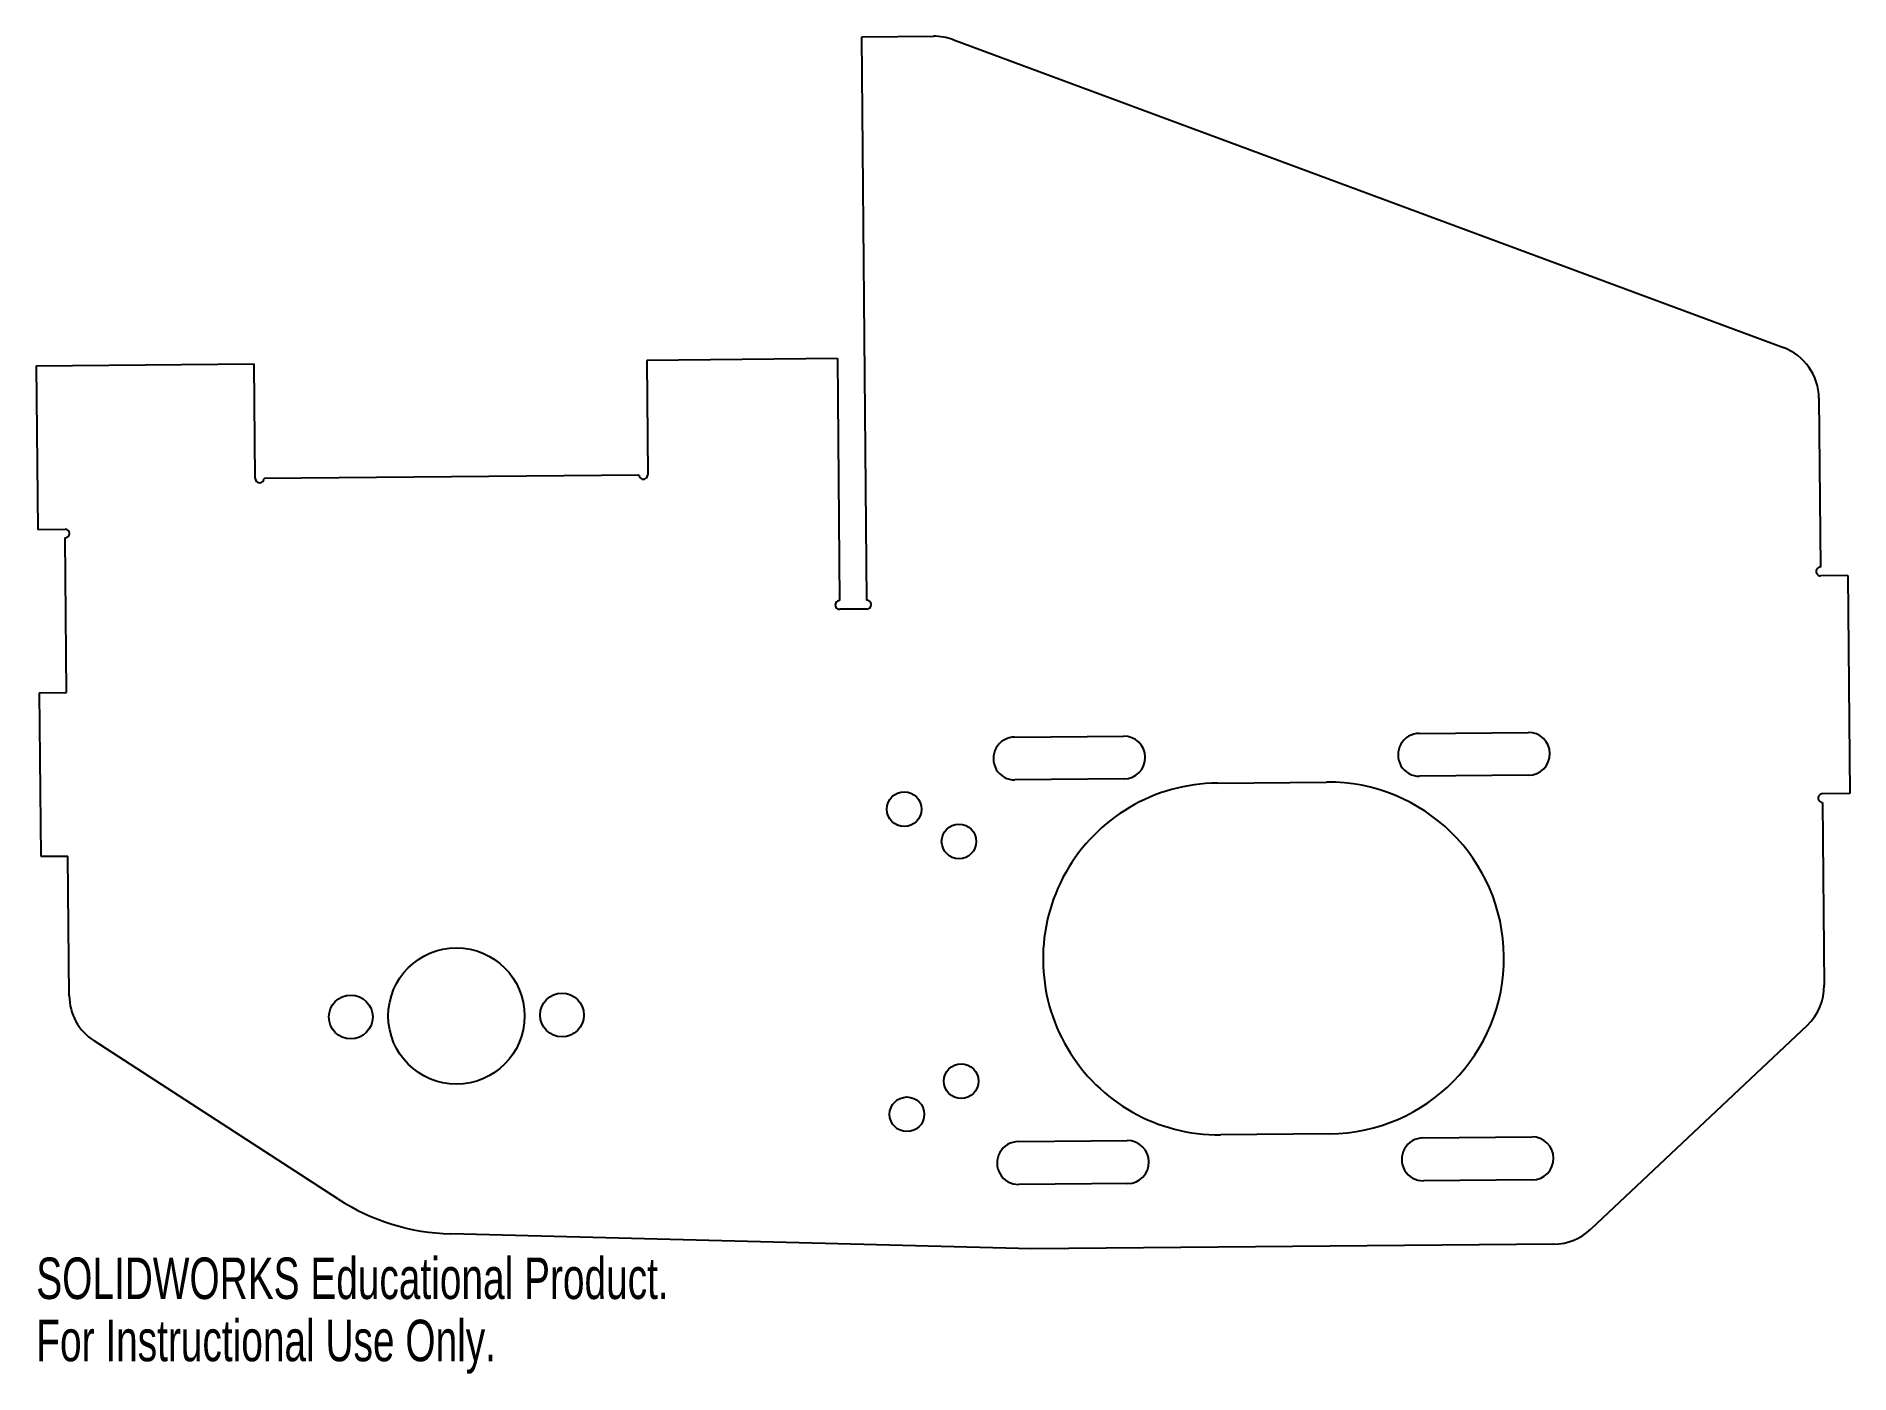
# Model space of a CAD drawing. Header units: inches. Extents: x 13.23 to 21.55, y -0.39 to 5.74.
import ezdxf

# ---------------------------------------------------------------- set-up
doc = ezdxf.new("R2010")
doc.units = ezdxf.units.IN
doc.header["$MEASUREMENT"] = 0
doc.styles.add('SLDTEXTSTYLE0', font='TXT', dxfattribs={"width": 0.7})

msp = doc.modelspace()

# ---------------------------------------------------------------- linework, layer by layer
at = {"color": 7, "linetype": 'Continuous', "lineweight": 25}
for p, q in [((17.0173, 5.739), (17.3463, 5.742)), ((17.0408, 3.1541), (17.0173, 5.739)), ((17.4355, 5.7264), (21.2445, 4.3137)), ((16.9057, 4.2629), (16.0308, 4.2549)), ((16.0308, 4.2549), (16.0355, 3.73)), ((16.9057, 4.2629), (16.9158, 3.1529)), ((13.2309, 4.2295), (14.2308, 4.2386)), ((13.2309, 4.2295), (13.2377, 3.4795)), ((14.2356, 3.7136), (14.2308, 4.2386)), ((21.4075, 4.0816), (21.4146, 3.3063)), ((14.2756, 3.714), (15.9955, 3.7296)), ((13.2377, 3.4795), (13.3627, 3.4807)), ((13.3695, 2.7307), (13.363, 3.4407)), ((21.54, 3.2675), (21.415, 3.2663)), ((21.54, 3.2675), (21.549, 2.2675)), ((17.0412, 3.1141), (16.9162, 3.1129)), ((13.2445, 2.7296), (13.3695, 2.7307)), ((13.2445, 2.7296), (13.2513, 1.9796)), ((17.7184, 2.5267), (18.2184, 2.5313)), ((19.5745, 2.5436), (20.0745, 2.5481)), ((18.2202, 2.3344), (17.7202, 2.3299)), ((20.0763, 2.3513), (19.5763, 2.3467)), ((18.6485, 2.3157), (19.1485, 2.3203)), ((21.549, 2.2675), (21.424, 2.2664)), ((21.4244, 2.2264), (21.432, 1.3882)), ((13.2513, 1.9796), (13.3763, 1.9807)), ((13.3821, 1.3401), (13.3763, 1.9807)), ((21.3535, 1.204), (20.3611, 0.2686)), ((14.614, 0.4078), (13.4961, 1.1326)), ((17.7353, 0.6706), (18.2353, 0.6752)), ((19.1631, 0.7062), (18.6631, 0.7016)), ((19.5914, 0.6875), (20.0914, 0.692)), ((18.2371, 0.4783), (17.7371, 0.4738)), ((20.0932, 0.4952), (19.5932, 0.4907)), ((17.7958, 0.1788), (15.1324, 0.2472)), ((20.1919, 0.2005), (17.7958, 0.1788))]:
    msp.add_line(p, q, dxfattribs=at)
for centre, radius in [((17.212, 2.1956), 0.0795), ((17.4633, 2.0479), 0.0795), ((15.1581, 1.2469), 0.3125), ((14.6737, 1.2425), 0.1005), ((15.6424, 1.2513), 0.1005), ((17.4733, 0.9479), 0.0795), ((17.2247, 0.7957), 0.0795)]:
    msp.add_circle(centre, radius, dxfattribs=at)
for centre, radius, start, end in [((17.3485, 5.492), 0.25, 69.65132, 90.52067), ((21.1576, 4.0793), 0.25, 0.52067, 69.65132), ((14.2556, 3.7138), 0.02, 180.52067, 0.52067), ((16.0155, 3.7298), 0.02, 180.52067, 0.52067), ((13.3629, 3.4607), 0.02, 270.52067, 90.52067), ((21.4148, 3.2863), 0.02, 90.52067, 270.52067), ((16.916, 3.1329), 0.02, 90.52067, 270.52067), ((17.041, 3.1341), 0.02, 270.52067, 90.52067), ((17.7193, 2.4283), 0.0984, 90.52067, 270.52067), ((18.2193, 2.4328), 0.0984, 270.52067, 90.52067), ((19.5754, 2.4452), 0.0984, 90.52067, 270.52067), ((20.0754, 2.4497), 0.0984, 270.52067, 90.52067), ((18.6558, 1.5087), 0.8071, 90.52067, 270.52067), ((19.1558, 1.5132), 0.8071, 270.52067, 90.52067), ((21.4242, 2.2464), 0.02, 90.52067, 270.52067), ((13.6321, 1.3424), 0.25, 180.52067, 237.04158), ((21.182, 1.3859), 0.25, 313.30465, 0.52067), ((17.7362, 0.5722), 0.0984, 90.52067, 270.52067), ((18.2362, 0.5768), 0.0984, 270.52067, 90.52067), ((19.5923, 0.5891), 0.0984, 90.52067, 270.52067), ((20.0923, 0.5936), 0.0984, 270.52067, 90.52067), ((15.1581, 1.2469), 1, 237.04158, 268.52781), ((20.1896, 0.4505), 0.25, 270.52067, 313.30465)]:
    msp.add_arc(centre, radius, start, end, dxfattribs=at)

# ---------------------------------------------------------------- texts
at = {"color": 7, "linetype": 'Continuous', "char_height": 0.1903, "attachment_point": 1, "style": 'SLDTEXTSTYLE0'}
for s, insert in [('SOLIDWORKS Educational Product.', (13.2309, 0.1386)), ('For Instructional Use Only.', (13.2309, -0.1468))]:
    msp.add_mtext(s, dxfattribs=dict(at, insert=insert))

doc.saveas('drawing.dxf')
